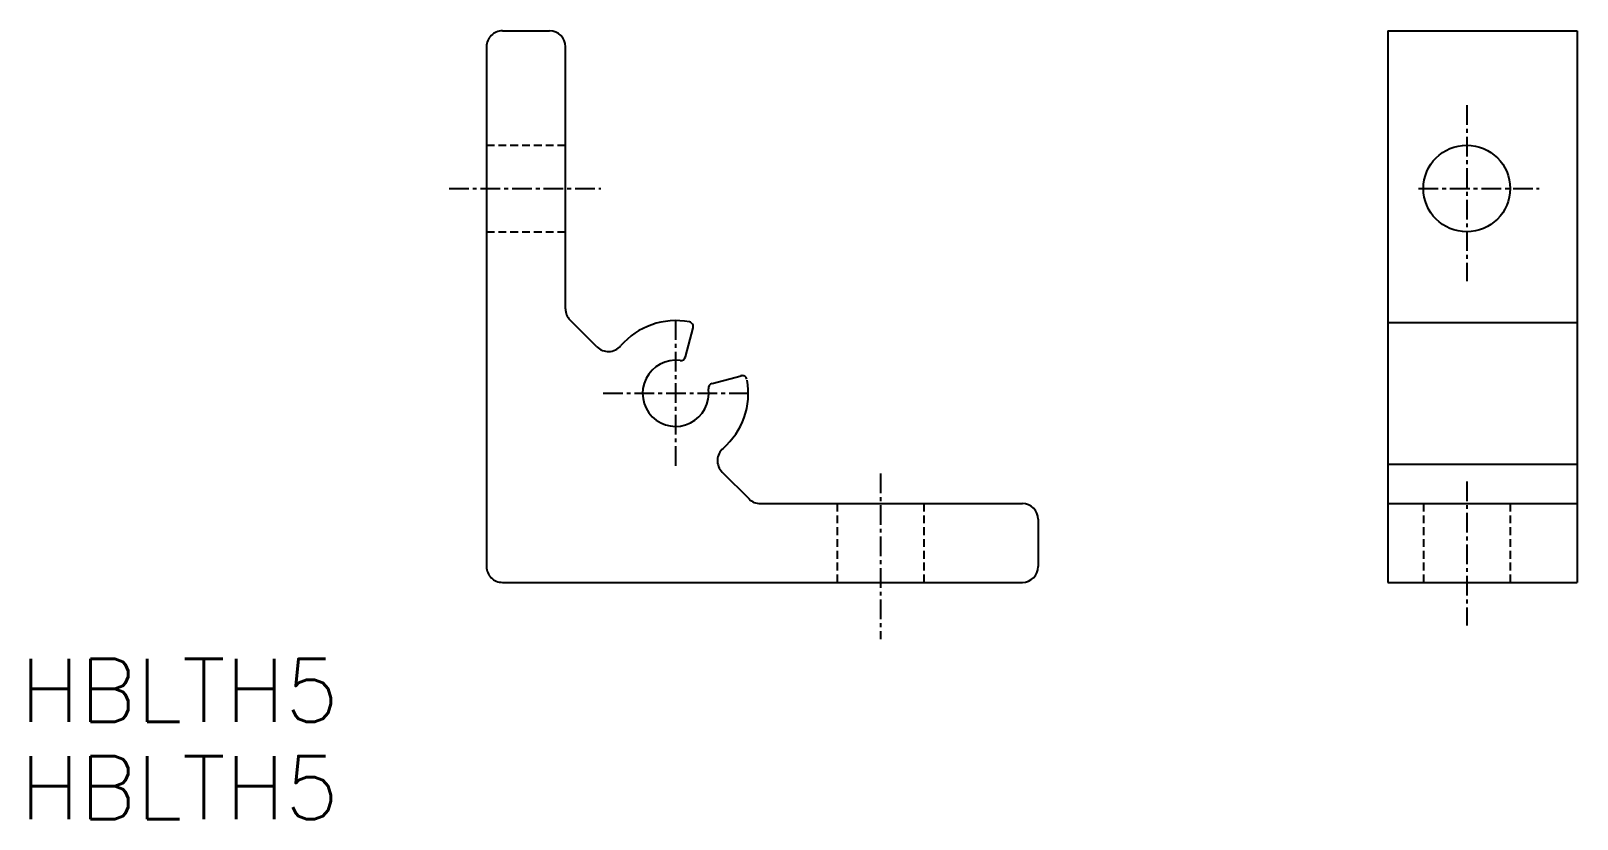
# Model space of a CAD drawing. Extents: x -93.1 to 5, y -40 to 10.
import ezdxf

# ---------------------------------------------------------------- set-up
doc = ezdxf.new("R2010")
doc.units = 0
doc.linetypes.add('CENTER', pattern=[2, 1.25, -0.25, 0.25, -0.25])
doc.linetypes.add('DASHED', pattern=[0.75, 0.5, -0.25])
doc.layers.get('0').update_dxf_attribs({"linetype": 'CONTINUOUS'})
doc.layers.add('CENTER', color=1, linetype='CENTER')
doc.styles.get("Standard").update_dxf_attribs({"font": 'txt.shx', "bigfont": 'bigfont.shx'})

msp = doc.modelspace()

# ---------------------------------------------------------------- linework, layer by layer
at = {"color": 7, "linetype": 'CONTINUOUS'}
for p, q in [((-63.199, 10), (-60.199, 10)), ((-7, 10), (-7, -25)), ((-7, 10), (5, 10)), ((5, 10), (5, -25)), ((-64.199, 9), (-64.199, -24)), ((-59.199, -7.635), (-59.199, 9)), ((-57.196, -10.052), (-58.907, -8.342)), ((-7, -8.5), (5, -8.5)), ((-51.581, -10.694), (-51.089, -8.855)), ((-49.893, -12.382), (-48.054, -11.889)), ((-7, -17.5), (5, -17.5)), ((-49.251, -17.997), (-47.541, -19.707)), ((-46.834, -20), (-30.199, -20)), ((-7, -20), (5, -20)), ((-29.199, -21), (-29.199, -24)), ((-63.199, -25), (-30.199, -25)), ((-7, -25), (5, -25))]:
    msp.add_line(p, q, dxfattribs=at)
at = {"color": 3, "linetype": 'DASHED'}
for p, q in [((-64.199, 2.75), (-59.199, 2.75)), ((-64.199, -2.75), (-59.199, -2.75)), ((-41.949, -20), (-41.949, -25)), ((-36.449, -20), (-36.449, -25)), ((-4.75, -20), (-4.75, -25)), ((0.75, -20), (0.75, -25))]:
    msp.add_line(p, q, dxfattribs=at)
at = {"color": 7, "linetype": 'CONTINUOUS'}
msp.add_circle((-2, 0), 2.75, dxfattribs=at)
for centre, radius, start, end in [((-63.199, 9), 1, 89.99998, 180), ((-60.199, 9), 1, 0, 90), ((-58.199, -7.635), 1, 180, 225), ((-52.199, -13), 4.61, 79.09603, 139.31914), ((-51.386, -8.775), 0.307, 344.9999, 79.09582), ((-56.472, -9.327), 1.024, 225, 319.31915), ((-51.878, -10.614), 0.307, 262.33389, 345.00008), ((-52.199, -13), 2.1, 82.33392, 7.66565), ((-49.814, -12.679), 0.307, 104.99992, 187.66573), ((-52.199, -13), 4.61, 310.68086, 10.42633), ((-47.975, -12.186), 0.307, 14.27399, 105.0001), ((-48.527, -17.273), 1.024, 130.68085, 225), ((-46.834, -19), 1, 225.00002, 270), ((-30.199, -21), 1, 0, 90), ((-63.199, -24), 1, 179.99999, 270), ((-30.199, -24), 1, 270, 0)]:
    msp.add_arc(centre, radius, start, end, dxfattribs=at)
at = {"layer": 'CENTER', "color": 1, "linetype": 'CENTER'}
for p, q in [((-2, 5.287), (-2, -5.888)), ((-66.58, 0), (-56.947, 0)), ((-5.065, 0), (2.595, 0)), ((-52.199, -17.61), (-52.199, -8.39)), ((-56.809, -13), (-47.59, -13)), ((-39.199, -18.094), (-39.199, -28.603)), ((-2, -18.592), (-2, -27.738))]:
    msp.add_line(p, q, dxfattribs=at)

# ---------------------------------------------------------------- texts
at = {"color": 7, "linetype": 'CONTINUOUS'}
for p in [(-93.799, -33.86), (-93.799, -40.026)]:
    msp.add_text('HBLTH5', height=4, dxfattribs=at).set_placement(p)

doc.saveas('drawing.dxf')
